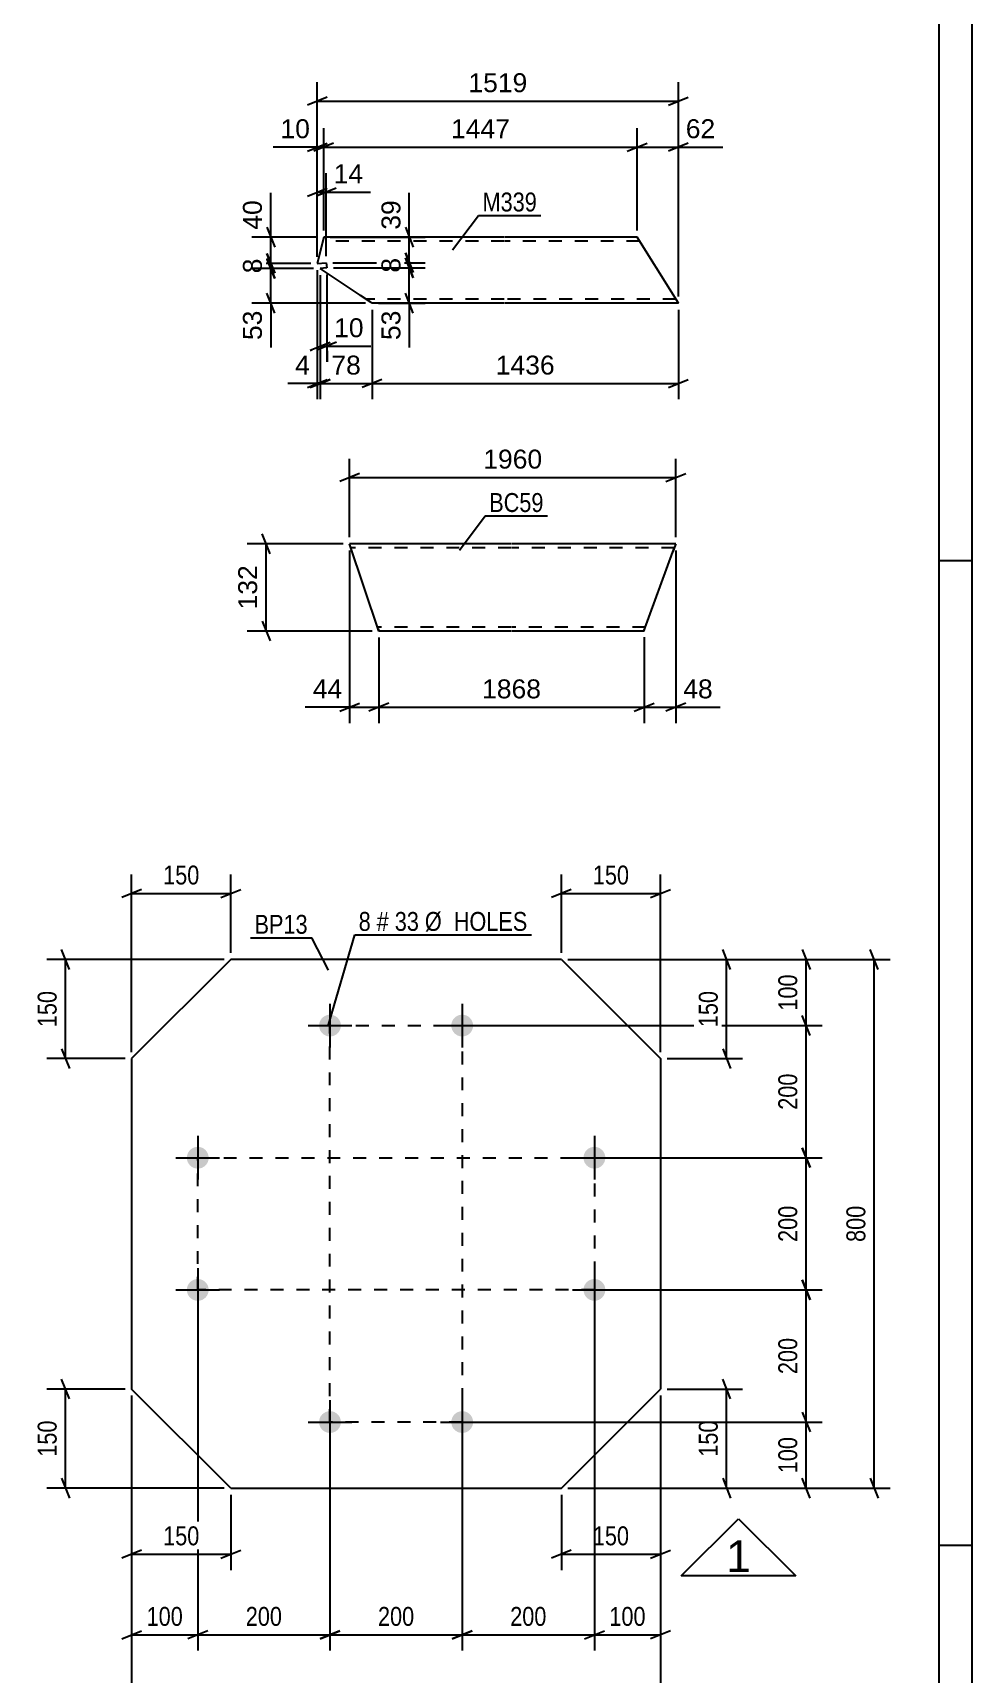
# Model space of a CAD drawing. Header units: millimetres. Extents: x 0 to 841, y 0 to 594.
# Drawn here: x 698.9 to 841, y 129.5 to 377.9 of the extents above; entities that cross this region are included whole.
import ezdxf

# ---------------------------------------------------------------- set-up
doc = ezdxf.new("R2010")
doc.units = ezdxf.units.MM
doc.linetypes.add('DXK_LINE_DOT2', pattern=[3.9198, 1.9599, -1.9599])
doc.styles.add('Arial', font='ARIAL.TTF', dxfattribs={"height": 0.2})
doc.styles.add('Arial Narrow', font='ARIALN.TTF', dxfattribs={"height": 0.2})

# ---------------------------------------------------------------- blocks, each defined once
blk = doc.blocks.new('Unknown-247104153-1133')
at = {"color": 5, "linetype": 'Continuous'}
for p, q in [((841, 0), (841, 594)), ((836, 5), (836, 589)), ((841, 298), (836, 298)), ((841, 149), (836, 149))]:
    blk.add_line(p, q, dxfattribs=at)
blk = doc.blocks.new('Part-247104153-31913 - 31912')
at = {"color": 2, "linetype": 'Continuous'}
for p, q in [((771.26, 300.59), (746.83, 300.59)), ((751.26, 287.39), (746.83, 300.59)), ((796.18, 300.59), (771.36, 300.59)), ((796.18, 300.59), (796.14, 300.5)), ((791.36, 287.39), (795.74, 299.39)), ((796.14, 300.5), (795.74, 299.39)), ((771.26, 287.39), (751.26, 287.39)), ((791.36, 287.39), (771.36, 287.39))]:
    blk.add_line(p, q, dxfattribs=at)
at = {"color": 7, "linetype": 'DXK_LINE_DOT2'}
for p, q in [((771.26, 299.99), (747.03, 299.99)), ((795.96, 299.99), (771.36, 299.99)), ((795.74, 299.39), (796.05, 300.24)), ((771.26, 287.99), (751.06, 287.99)), ((751.15, 287.74), (751.26, 287.39)), ((791.58, 287.99), (771.36, 287.99)), ((791.4, 287.48), (791.36, 287.39))]:
    blk.add_line(p, q, dxfattribs=at)
blk = doc.blocks.new('Part-247104153-31921 - 31920')
at = {"color": 2, "linetype": 'Continuous'}
for p, q in [((742.91, 347), (741.94, 343.02)), ((770.22, 347), (742.91, 347)), ((790.32, 347), (770.32, 347)), ((795.81, 338.2), (790.32, 347)), ((741.94, 343.02), (743.3, 343.13)), ((743.3, 343.13), (743.37, 342.34)), ((743.37, 342.34), (742.37, 342.25)), ((748.43, 338.2), (742.37, 342.25)), ((750.22, 337), (748.43, 338.2)), ((796.56, 337), (795.81, 338.2)), ((770.22, 337), (750.22, 337)), ((796.56, 337), (770.32, 337))]:
    blk.add_line(p, q, dxfattribs=at)
at = {"color": 7, "linetype": 'DXK_LINE_DOT2'}
for p, q in [((770.22, 346.4), (742.77, 346.4)), ((790.69, 346.4), (770.32, 346.4)), ((750.08, 337.09), (748.43, 338.2)), ((770.22, 337.6), (749.32, 337.6)), ((796.18, 337.6), (770.32, 337.6)), ((796.34, 337.35), (796.56, 337))]:
    blk.add_line(p, q, dxfattribs=at)
blk = doc.blocks.new('Part-247104153-42513 - 42512')
at = {"color": 2, "linetype": 'Continuous'}
for p, q in [((728.86, 237.68), (713.86, 222.68)), ((778.86, 237.68), (728.86, 237.68)), ((778.86, 237.68), (793.86, 222.68)), ((713.86, 222.68), (713.86, 172.68)), ((793.86, 222.68), (793.86, 172.68)), ((728.86, 157.68), (713.86, 172.68)), ((778.86, 157.68), (793.86, 172.68)), ((728.86, 157.68), (778.86, 157.68))]:
    blk.add_line(p, q, dxfattribs=at)
blk = doc.blocks.new('Bolt-247104153-42514 - 42512')
at = {"linetype": 'Continuous'}
for points in [[(743.86, 229.33, -1), (743.86, 226.03, -1)], [(763.86, 229.33, -1), (763.86, 226.03, -1)], [(723.86, 209.33, -1), (723.86, 206.03, -1)], [(783.86, 209.33, -1), (783.86, 206.03, -1)], [(723.86, 189.33, -1), (723.86, 186.03, -1)], [(783.86, 189.33, -1), (783.86, 186.03, -1)], [(743.86, 169.33, -1), (743.86, 166.03, -1)], [(763.86, 169.33, -1), (763.86, 166.03, -1)]]:
    blk.add_hatch(color=1, dxfattribs=at).paths.add_polyline_path(points)
at = {"color": 1, "linetype": 'Continuous'}
for p, q in [((743.86, 230.98), (743.86, 224.38)), ((763.86, 230.98), (763.86, 224.38)), ((740.56, 227.68), (747.16, 227.68)), ((760.56, 227.68), (767.16, 227.68)), ((723.86, 210.98), (723.86, 204.38)), ((783.86, 210.98), (783.86, 204.38)), ((720.56, 207.68), (727.16, 207.68)), ((780.56, 207.68), (787.16, 207.68)), ((723.86, 190.98), (723.86, 184.38)), ((783.86, 190.98), (783.86, 184.38)), ((720.56, 187.68), (727.16, 187.68)), ((780.56, 187.68), (787.16, 187.68)), ((743.86, 170.98), (743.86, 164.38)), ((763.86, 170.98), (763.86, 164.38)), ((740.56, 167.68), (747.16, 167.68)), ((760.56, 167.68), (767.16, 167.68))]:
    blk.add_line(p, q, dxfattribs=at)
blk = doc.blocks.new('Rectangle-247104153-43431 - 42512')
at = {"color": 1, "linetype": 'DXK_LINE_DOT2'}
blk.add_lwpolyline([(743.86, 227.68), (763.86, 227.68), (763.86, 167.68), (743.86, 167.68), (743.86, 227.68)], close=True, dxfattribs=at)
blk = doc.blocks.new('Rectangle-247104153-43450 - 42512')
at = {"color": 1, "linetype": 'DXK_LINE_DOT2'}
blk.add_lwpolyline([(723.86, 207.68), (783.86, 207.68), (783.86, 187.68), (723.86, 187.68), (723.86, 207.68)], close=True, dxfattribs=at)
blk = doc.blocks.new('StraightDimension-247104153-33275 - 31912')
at = {"color": 7, "linetype": 'Continuous'}
for p, q in [((796.18, 299.59), (796.18, 273.45)), ((791.38, 286.44), (791.38, 273.45)), ((789.88, 275.25), (792.88, 276.45)), ((791.38, 275.85), (796.18, 275.85)), ((797.68, 276.45), (794.68, 275.25))]:
    blk.add_line(p, q, dxfattribs=at)
at = {"color": 0}
blk.add_wipeout([(802.35, 276.6), (802.35, 280.8), (796.7, 280.8), (796.7, 276.6)], dxfattribs=at)
at = {"color": 7, "linetype": 'Continuous'}
blk.add_line((796.18, 275.85), (802.87, 275.85), dxfattribs=at)
blk.add_line((796.18, 275.85), (802.87, 275.85), dxfattribs=at)
at = {"color": 3, "style": 'Arial'}
blk.add_text('48', height=2.865, dxfattribs=at).set_placement((797.3, 277.2))
blk = doc.blocks.new('StraightDimension-247104153-33264 - 31912')
at = {"color": 7, "linetype": 'Continuous'}
for p, q in [((746.83, 301.59), (746.83, 313.47)), ((796.18, 301.59), (796.18, 313.47)), ((748.33, 311.22), (745.33, 310.02)), ((746.83, 310.62), (796.18, 310.62)), ((794.68, 310.02), (797.68, 311.22))]:
    blk.add_line(p, q, dxfattribs=at)
at = {"color": 0}
blk.add_wipeout([(776.55, 311.37), (776.55, 315.57), (766.45, 315.57), (766.45, 311.37)], dxfattribs=at)
at = {"color": 3, "style": 'Arial'}
blk.add_text('1960', height=2.865, dxfattribs=at).set_placement((767.05, 311.97))
blk = doc.blocks.new('StraightDimension-247104153-33333 - 31912')
at = {"color": 7, "linetype": 'Continuous'}
for p, q in [((745.83, 300.59), (731.34, 300.59)), ((734.79, 299.09), (733.59, 302.09)), ((734.19, 287.39), (734.19, 300.59)), ((733.59, 288.89), (734.79, 285.89)), ((750.26, 287.39), (731.34, 287.39))]:
    blk.add_line(p, q, dxfattribs=at)
at = {"color": 0}
blk.add_wipeout([(733.44, 297.93), (729.24, 297.93), (729.24, 290.06), (733.44, 290.06)], dxfattribs=at)
at = {"color": 3, "style": 'Arial'}
blk.add_text('132', height=2.865, rotation=90.0002, dxfattribs=at).set_placement((732.84, 290.66))
blk = doc.blocks.new('StraightDimension-247104153-33276 - 31912')
at = {"color": 7, "linetype": 'Continuous'}
for p, q in [((751.26, 286.39), (751.26, 273.45)), ((791.38, 286.44), (791.38, 273.45)), ((752.76, 276.45), (749.76, 275.25)), ((751.26, 275.85), (791.38, 275.85)), ((789.88, 275.25), (792.88, 276.45))]:
    blk.add_line(p, q, dxfattribs=at)
at = {"color": 0}
blk.add_wipeout([(776.37, 276.6), (776.37, 280.8), (766.27, 280.8), (766.27, 276.6)], dxfattribs=at)
at = {"color": 3, "style": 'Arial'}
blk.add_text('1868', height=2.865, dxfattribs=at).set_placement((766.87, 277.2))
blk = doc.blocks.new('StraightDimension-247104153-33277 - 31912')
at = {"color": 7, "linetype": 'Continuous'}
for p, q in [((746.83, 299.59), (746.83, 273.45)), ((751.26, 286.39), (751.26, 273.45)), ((745.33, 275.25), (748.33, 276.45)), ((746.83, 275.85), (751.26, 275.85)), ((752.76, 276.45), (749.76, 275.25))]:
    blk.add_line(p, q, dxfattribs=at)
at = {"color": 0}
blk.add_wipeout([(746.3, 276.6), (746.3, 280.8), (740.66, 280.8), (740.66, 276.6)], dxfattribs=at)
at = {"color": 7, "linetype": 'Continuous'}
blk.add_line((746.83, 275.85), (740.13, 275.85), dxfattribs=at)
blk.add_line((746.83, 275.85), (740.13, 275.85), dxfattribs=at)
at = {"color": 3, "style": 'Arial'}
blk.add_text('44', height=2.865, dxfattribs=at).set_placement((741.26, 277.2))
blk = doc.blocks.new('StraightDimension-247104153-32879 - 31920')
at = {"color": 7, "linetype": 'Continuous'}
for p, q in [((734.31, 348.5), (735.51, 345.5)), ((741.91, 347), (732.06, 347)), ((734.91, 343.02), (734.91, 347)), ((740.94, 343.02), (732.06, 343.02)), ((735.51, 341.52), (734.31, 344.52))]:
    blk.add_line(p, q, dxfattribs=at)
at = {"color": 0}
blk.add_wipeout([(734.16, 353.17), (729.96, 353.17), (729.96, 347.52), (734.16, 347.52)], dxfattribs=at)
at = {"color": 7, "linetype": 'Continuous'}
blk.add_line((734.91, 347), (734.91, 353.69), dxfattribs=at)
blk.add_line((734.91, 347), (734.91, 353.69), dxfattribs=at)
at = {"color": 3, "style": 'Arial'}
blk.add_text('40', height=2.865, rotation=90.0002, dxfattribs=at).set_placement((733.56, 348.12))
blk = doc.blocks.new('StraightDimension-247104153-32742 - 31920')
at = {"color": 7, "linetype": 'Continuous'}
for p, q in [((741.94, 344.02), (741.94, 363.47)), ((742.91, 348), (742.91, 363.47)), ((740.44, 360.02), (743.44, 361.22)), ((744.41, 361.22), (741.41, 360.02)), ((741.94, 360.62), (742.91, 360.62))]:
    blk.add_line(p, q, dxfattribs=at)
at = {"color": 0}
blk.add_wipeout([(741.41, 361.37), (741.41, 365.57), (735.77, 365.57), (735.77, 361.37)], dxfattribs=at)
at = {"color": 7, "linetype": 'Continuous'}
blk.add_line((741.94, 360.62), (735.24, 360.62), dxfattribs=at)
blk.add_line((741.94, 360.62), (735.24, 360.62), dxfattribs=at)
at = {"color": 3, "style": 'Arial'}
blk.add_text('10', height=2.865, dxfattribs=at).set_placement((736.37, 361.97))
blk = doc.blocks.new('StraightDimension-247104153-32740 - 31920')
at = {"color": 7, "linetype": 'Continuous'}
for p, q in [((790.32, 348), (790.32, 363.47)), ((796.56, 338), (796.56, 363.47)), ((788.82, 360.02), (791.82, 361.22)), ((790.32, 360.62), (796.56, 360.62)), ((798.06, 361.22), (795.06, 360.02))]:
    blk.add_line(p, q, dxfattribs=at)
at = {"color": 0}
blk.add_wipeout([(802.73, 361.37), (802.73, 365.57), (797.08, 365.57), (797.08, 361.37)], dxfattribs=at)
at = {"color": 7, "linetype": 'Continuous'}
blk.add_line((796.56, 360.62), (803.26, 360.62), dxfattribs=at)
blk.add_line((796.56, 360.62), (803.26, 360.62), dxfattribs=at)
at = {"color": 3, "style": 'Arial'}
blk.add_text('62', height=2.865, dxfattribs=at).set_placement((797.68, 361.97))
blk = doc.blocks.new('StraightDimension-247104153-32880 - 31920')
at = {"color": 7, "linetype": 'Continuous'}
for p, q in [((740.94, 343.02), (732.06, 343.02)), ((734.31, 344.52), (735.51, 341.52)), ((735.51, 340.75), (734.31, 343.75)), ((734.91, 342.25), (734.91, 343.02)), ((741.37, 342.25), (732.06, 342.25))]:
    blk.add_line(p, q, dxfattribs=at)
at = {"color": 0}
blk.add_wipeout([(734.16, 344.35), (729.96, 344.35), (729.96, 340.92), (734.16, 340.92)], dxfattribs=at)
at = {"color": 3, "style": 'Arial'}
blk.add_text('8', height=2.87, rotation=90.0002, dxfattribs=at).set_placement((733.56, 341.52))
blk = doc.blocks.new('StraightDimension-247104153-32741 - 31920')
at = {"color": 7, "linetype": 'Continuous'}
for p, q in [((742.91, 348), (742.91, 363.47)), ((790.32, 348), (790.32, 363.47)), ((744.41, 361.22), (741.41, 360.02)), ((742.91, 360.62), (790.32, 360.62)), ((788.82, 360.02), (791.82, 361.22))]:
    blk.add_line(p, q, dxfattribs=at)
at = {"color": 0}
blk.add_wipeout([(771.66, 361.37), (771.66, 365.57), (761.57, 365.57), (761.57, 361.37)], dxfattribs=at)
at = {"color": 3, "style": 'Arial'}
blk.add_text('1447', height=2.865, dxfattribs=at).set_placement((762.17, 361.97))
blk = doc.blocks.new('StraightDimension-247104153-32827 - 31920')
at = {"color": 7, "linetype": 'Continuous'}
for p, q in [((741.94, 344.02), (741.94, 370.43)), ((796.56, 338), (796.56, 370.43)), ((743.44, 368.18), (740.44, 366.98)), ((795.06, 366.98), (798.06, 368.18)), ((741.94, 367.58), (796.56, 367.58))]:
    blk.add_line(p, q, dxfattribs=at)
at = {"color": 0}
blk.add_wipeout([(774.3, 368.33), (774.3, 372.53), (764.2, 372.53), (764.2, 368.33)], dxfattribs=at)
at = {"color": 3, "style": 'Arial'}
blk.add_text('1519', height=2.865, dxfattribs=at).set_placement((764.8, 368.93))
blk = doc.blocks.new('StraightDimension-247104153-32881 - 31920')
at = {"color": 7, "linetype": 'Continuous'}
for p, q in [((734.31, 343.75), (735.51, 340.75)), ((741.37, 342.25), (732.06, 342.25)), ((734.91, 337), (734.91, 342.25)), ((735.51, 335.5), (734.31, 338.5)), ((749.22, 337), (732.06, 337))]:
    blk.add_line(p, q, dxfattribs=at)
at = {"color": 0}
blk.add_wipeout([(734.16, 336.47), (729.96, 336.47), (729.96, 330.82), (734.16, 330.82)], dxfattribs=at)
at = {"color": 7, "linetype": 'Continuous'}
blk.add_line((734.91, 337), (734.91, 330.3), dxfattribs=at)
blk.add_line((734.91, 337), (734.91, 330.3), dxfattribs=at)
at = {"color": 3, "style": 'Arial'}
blk.add_text('53', height=2.865, rotation=90.0002, dxfattribs=at).set_placement((733.56, 331.42))
blk = doc.blocks.new('StraightDimension-247104153-32973 - 31920')
at = {"color": 7, "linetype": 'Continuous'}
for p, q in [((750.22, 336), (750.22, 322.45)), ((796.56, 336), (796.56, 322.45)), ((751.72, 325.45), (748.72, 324.25)), ((795.06, 324.25), (798.06, 325.45)), ((750.22, 324.85), (796.56, 324.85))]:
    blk.add_line(p, q, dxfattribs=at)
at = {"color": 0}
blk.add_wipeout([(778.44, 325.6), (778.44, 329.8), (768.34, 329.8), (768.34, 325.6)], dxfattribs=at)
at = {"color": 3, "style": 'Arial'}
blk.add_text('1436', height=2.865, dxfattribs=at).set_placement((768.94, 326.2))
blk = doc.blocks.new('StraightDimension-247104153-32974 - 31920')
at = {"color": 7, "linetype": 'Continuous'}
for p, q in [((742.37, 341.25), (742.37, 322.45)), ((750.22, 336), (750.22, 322.45)), ((740.87, 324.25), (743.87, 325.45)), ((751.72, 325.45), (748.72, 324.25)), ((742.37, 324.85), (750.22, 324.85))]:
    blk.add_line(p, q, dxfattribs=at)
at = {"color": 0}
blk.add_wipeout([(749.12, 325.6), (749.12, 329.8), (743.47, 329.8), (743.47, 325.6)], dxfattribs=at)
at = {"color": 3, "style": 'Arial'}
blk.add_text('78', height=2.865, dxfattribs=at).set_placement((744.07, 326.2))
blk = doc.blocks.new('StraightDimension-247104153-32975 - 31920')
at = {"color": 7, "linetype": 'Continuous'}
for p, q in [((741.94, 342.02), (741.94, 322.45)), ((742.37, 341.25), (742.37, 322.45)), ((740.44, 324.25), (743.44, 325.45)), ((743.87, 325.45), (740.87, 324.25)), ((741.94, 324.85), (742.37, 324.85))]:
    blk.add_line(p, q, dxfattribs=at)
at = {"color": 0}
blk.add_wipeout([(741.41, 325.6), (741.41, 329.8), (737.99, 329.8), (737.99, 325.6)], dxfattribs=at)
at = {"color": 7, "linetype": 'Continuous'}
blk.add_line((741.94, 324.85), (737.46, 324.85), dxfattribs=at)
blk.add_line((741.94, 324.85), (737.46, 324.85), dxfattribs=at)
at = {"color": 3, "style": 'Arial'}
blk.add_text('4', height=2.87, dxfattribs=at).set_placement((738.59, 326.2))
blk = doc.blocks.new('StraightDimension-247104153-33060 - 31920')
at = {"color": 7, "linetype": 'Continuous'}
for p, q in [((755.26, 348.5), (756.46, 345.5)), ((743.91, 347), (758.26, 347)), ((755.86, 343.13), (755.86, 347)), ((744.3, 343.13), (758.26, 343.13)), ((756.46, 341.63), (755.26, 344.63))]:
    blk.add_line(p, q, dxfattribs=at)
at = {"color": 0}
blk.add_wipeout([(755.11, 353.17), (750.91, 353.17), (750.91, 347.52), (755.11, 347.52)], dxfattribs=at)
at = {"color": 7, "linetype": 'Continuous'}
blk.add_line((755.86, 347), (755.86, 353.69), dxfattribs=at)
blk.add_line((755.86, 347), (755.86, 353.69), dxfattribs=at)
at = {"color": 3, "style": 'Arial'}
blk.add_text('39', height=2.865, rotation=90.0002, dxfattribs=at).set_placement((754.51, 348.12))
blk = doc.blocks.new('StraightDimension-247104153-33061 - 31920')
at = {"color": 7, "linetype": 'Continuous'}
for p, q in [((744.3, 343.13), (758.26, 343.13)), ((755.26, 344.63), (756.46, 341.63)), ((756.46, 340.84), (755.26, 343.84)), ((755.86, 342.34), (755.86, 343.13)), ((744.37, 342.34), (758.26, 342.34))]:
    blk.add_line(p, q, dxfattribs=at)
at = {"color": 0}
blk.add_wipeout([(755.11, 344.45), (750.91, 344.45), (750.91, 341.02), (755.11, 341.02)], dxfattribs=at)
at = {"color": 3, "style": 'Arial'}
blk.add_text('8', height=2.87, rotation=90.0002, dxfattribs=at).set_placement((754.51, 341.62))
blk = doc.blocks.new('StraightDimension-247104153-33062 - 31920')
at = {"color": 7, "linetype": 'Continuous'}
for p, q in [((755.26, 343.84), (756.46, 340.84)), ((744.37, 342.34), (758.26, 342.34)), ((755.86, 337), (755.86, 342.34)), ((756.46, 335.5), (755.26, 338.5)), ((751.22, 337), (758.26, 337))]:
    blk.add_line(p, q, dxfattribs=at)
at = {"color": 0}
blk.add_wipeout([(755.11, 336.47), (750.91, 336.47), (750.91, 330.82), (755.11, 330.82)], dxfattribs=at)
at = {"color": 7, "linetype": 'Continuous'}
blk.add_line((755.86, 337), (755.86, 330.3), dxfattribs=at)
blk.add_line((755.86, 337), (755.86, 330.3), dxfattribs=at)
at = {"color": 3, "style": 'Arial'}
blk.add_text('53', height=2.865, rotation=90.0002, dxfattribs=at).set_placement((754.51, 331.42))
blk = doc.blocks.new('StraightDimension-247104153-33138 - 31920')
at = {"color": 7, "linetype": 'Continuous'}
for p, q in [((742.37, 341.25), (742.37, 328.1)), ((743.37, 341.34), (743.37, 328.1)), ((740.87, 329.9), (743.87, 331.1)), ((744.87, 331.1), (741.87, 329.9)), ((742.37, 330.5), (743.37, 330.5))]:
    blk.add_line(p, q, dxfattribs=at)
at = {"color": 0}
blk.add_wipeout([(749.54, 331.25), (749.54, 335.45), (743.89, 335.45), (743.89, 331.25)], dxfattribs=at)
at = {"color": 7, "linetype": 'Continuous'}
blk.add_line((743.37, 330.5), (750.06, 330.5), dxfattribs=at)
blk.add_line((743.37, 330.5), (750.06, 330.5), dxfattribs=at)
at = {"color": 3, "style": 'Arial'}
blk.add_text('10', height=2.865, dxfattribs=at).set_placement((744.49, 331.85))
blk = doc.blocks.new('StraightDimension-247104153-33166 - 31920')
at = {"color": 7, "linetype": 'Continuous'}
for p, q in [((741.94, 344.02), (741.94, 356.65)), ((743.3, 344.13), (743.3, 356.65)), ((740.44, 353.2), (743.44, 354.4)), ((744.8, 354.4), (741.8, 353.2)), ((741.94, 353.8), (743.3, 353.8))]:
    blk.add_line(p, q, dxfattribs=at)
at = {"color": 0}
blk.add_wipeout([(749.47, 354.55), (749.47, 358.75), (743.82, 358.75), (743.82, 354.55)], dxfattribs=at)
at = {"color": 7, "linetype": 'Continuous'}
blk.add_line((743.3, 353.8), (750, 353.8), dxfattribs=at)
blk.add_line((743.3, 353.8), (750, 353.8), dxfattribs=at)
at = {"color": 3, "style": 'Arial'}
blk.add_text('14', height=2.865, dxfattribs=at).set_placement((744.42, 355.15))
blk = doc.blocks.new('StraightDimension-247104153-42759 - 42512')
at = {"color": 7, "linetype": 'Continuous'}
for p, q in [((815.29, 239.18), (816.49, 236.18)), ((779.86, 237.68), (818.29, 237.68)), ((815.89, 227.68), (815.89, 237.68)), ((816.49, 226.18), (815.29, 229.18)), ((764.86, 227.68), (818.29, 227.68))]:
    blk.add_line(p, q, dxfattribs=at)
at = {"color": 0}
blk.add_wipeout([(815.14, 236.02), (810.94, 236.02), (810.94, 229.34), (815.14, 229.34)], dxfattribs=at)
at = {"color": 3, "style": 'Arial Narrow'}
blk.add_text('100', height=2.863, rotation=90.0002, dxfattribs=at).set_placement((814.54, 229.94))
blk = doc.blocks.new('StraightDimension-247104153-42762 - 42512')
at = {"color": 7, "linetype": 'Continuous'}
for p, q in [((816.49, 186.18), (815.29, 189.18)), ((784.86, 187.68), (818.29, 187.68)), ((815.89, 167.68), (815.89, 187.68)), ((815.29, 169.18), (816.49, 166.18)), ((764.86, 167.68), (818.29, 167.68))]:
    blk.add_line(p, q, dxfattribs=at)
at = {"color": 0}
blk.add_wipeout([(815.14, 181.02), (810.94, 181.02), (810.94, 174.34), (815.14, 174.34)], dxfattribs=at)
at = {"color": 3, "style": 'Arial Narrow'}
blk.add_text('200', height=2.863, rotation=90.0002, dxfattribs=at).set_placement((814.54, 174.94))
blk = doc.blocks.new('StraightDimension-247104153-42738 - 42512')
at = {"color": 7, "linetype": 'Continuous'}
for p, q in [((723.86, 186.68), (723.86, 133.09)), ((743.86, 166.68), (743.86, 133.09)), ((725.36, 136.09), (722.36, 134.89)), ((723.86, 135.49), (743.86, 135.49)), ((742.36, 134.89), (745.36, 136.09))]:
    blk.add_line(p, q, dxfattribs=at)
at = {"color": 0}
blk.add_wipeout([(737.2, 136.24), (737.2, 140.44), (730.52, 140.44), (730.52, 136.24)], dxfattribs=at)
at = {"color": 3, "style": 'Arial Narrow'}
blk.add_text('200', height=2.863, dxfattribs=at).set_placement((731.12, 136.84))
blk = doc.blocks.new('StraightDimension-247104153-42739 - 42512')
at = {"color": 7, "linetype": 'Continuous'}
for p, q in [((723.86, 186.68), (723.86, 133.09)), ((713.86, 171.68), (713.86, 133.09)), ((712.36, 134.89), (715.36, 136.09)), ((713.86, 135.49), (723.86, 135.49)), ((725.36, 136.09), (722.36, 134.89))]:
    blk.add_line(p, q, dxfattribs=at)
at = {"color": 0}
blk.add_wipeout([(722.2, 136.24), (722.2, 140.44), (715.52, 140.44), (715.52, 136.24)], dxfattribs=at)
at = {"color": 3, "style": 'Arial Narrow'}
blk.add_text('100', height=2.863, dxfattribs=at).set_placement((716.12, 136.84))
blk = doc.blocks.new('StraightDimension-247104153-42703 - 42512')
at = {"color": 7, "linetype": 'Continuous'}
for p, q in [((778.86, 238.68), (778.86, 250.53)), ((793.86, 223.68), (793.86, 250.53)), ((780.36, 248.28), (777.36, 247.08)), ((778.86, 247.68), (793.86, 247.68)), ((792.36, 247.08), (795.36, 248.28))]:
    blk.add_line(p, q, dxfattribs=at)
at = {"color": 0}
blk.add_wipeout([(789.7, 248.43), (789.7, 252.63), (783.02, 252.63), (783.02, 248.43)], dxfattribs=at)
at = {"color": 3, "style": 'Arial Narrow'}
blk.add_text('150', height=2.863, dxfattribs=at).set_placement((783.62, 249.03))
blk = doc.blocks.new('StraightDimension-247104153-42707 - 42512')
at = {"color": 7, "linetype": 'Continuous'}
for p, q in [((713.86, 223.68), (713.86, 250.53)), ((728.86, 238.68), (728.86, 250.53)), ((715.36, 248.28), (712.36, 247.08)), ((713.86, 247.68), (728.86, 247.68)), ((727.36, 247.08), (730.36, 248.28))]:
    blk.add_line(p, q, dxfattribs=at)
at = {"color": 0}
blk.add_wipeout([(724.7, 248.43), (724.7, 252.63), (718.02, 252.63), (718.02, 248.43)], dxfattribs=at)
at = {"color": 3, "style": 'Arial Narrow'}
blk.add_text('150', height=2.863, dxfattribs=at).set_placement((718.62, 249.03))
blk = doc.blocks.new('StraightDimension-247104153-42760 - 42512')
at = {"color": 7, "linetype": 'Continuous'}
for p, q in [((816.49, 226.18), (815.29, 229.18)), ((764.86, 227.68), (818.29, 227.68)), ((815.89, 207.68), (815.89, 227.68)), ((815.29, 209.18), (816.49, 206.18)), ((784.86, 207.68), (818.29, 207.68))]:
    blk.add_line(p, q, dxfattribs=at)
at = {"color": 0}
blk.add_wipeout([(815.14, 221.02), (810.94, 221.02), (810.94, 214.34), (815.14, 214.34)], dxfattribs=at)
at = {"color": 3, "style": 'Arial Narrow'}
blk.add_text('200', height=2.863, rotation=90.0002, dxfattribs=at).set_placement((814.54, 214.94))
blk = doc.blocks.new('StraightDimension-247104153-42711 - 42512')
at = {"color": 7, "linetype": 'Continuous'}
for p, q in [((793.86, 171.68), (793.86, 145.28)), ((778.86, 156.68), (778.86, 145.28)), ((780.36, 148.28), (777.36, 147.08)), ((778.86, 147.68), (793.86, 147.68)), ((792.36, 147.08), (795.36, 148.28))]:
    blk.add_line(p, q, dxfattribs=at)
at = {"color": 0}
blk.add_wipeout([(789.7, 148.43), (789.7, 152.63), (783.02, 152.63), (783.02, 148.43)], dxfattribs=at)
at = {"color": 3, "style": 'Arial Narrow'}
blk.add_text('150', height=2.863, dxfattribs=at).set_placement((783.62, 149.03))
blk = doc.blocks.new('StraightDimension-247104153-42715 - 42512')
at = {"color": 7, "linetype": 'Continuous'}
for p, q in [((713.86, 171.68), (713.86, 145.28)), ((728.86, 156.68), (728.86, 145.28)), ((715.36, 148.28), (712.36, 147.08)), ((713.86, 147.68), (728.86, 147.68)), ((727.36, 147.08), (730.36, 148.28))]:
    blk.add_line(p, q, dxfattribs=at)
at = {"color": 0}
blk.add_wipeout([(724.7, 148.43), (724.7, 152.63), (718.02, 152.63), (718.02, 148.43)], dxfattribs=at)
at = {"color": 3, "style": 'Arial Narrow'}
blk.add_text('150', height=2.863, dxfattribs=at).set_placement((718.62, 149.03))
blk = doc.blocks.new('StraightDimension-247104153-42719 - 42512')
at = {"color": 7, "linetype": 'Continuous'}
for p, q in [((704.46, 236.18), (703.26, 239.18)), ((727.86, 237.68), (701.01, 237.68)), ((703.86, 222.68), (703.86, 237.68)), ((703.26, 224.18), (704.46, 221.18)), ((712.86, 222.68), (701.01, 222.68))]:
    blk.add_line(p, q, dxfattribs=at)
at = {"color": 0}
blk.add_wipeout([(703.11, 233.52), (698.91, 233.52), (698.91, 226.84), (703.11, 226.84)], dxfattribs=at)
at = {"color": 3, "style": 'Arial Narrow'}
blk.add_text('150', height=2.863, rotation=90.0002, dxfattribs=at).set_placement((702.51, 227.44))
blk = doc.blocks.new('StraightDimension-247104153-42723 - 42512')
at = {"color": 7, "linetype": 'Continuous'}
for p, q in [((704.46, 171.18), (703.26, 174.18)), ((712.86, 172.68), (701.01, 172.68)), ((703.86, 157.68), (703.86, 172.68)), ((703.26, 159.18), (704.46, 156.18)), ((727.86, 157.68), (701.01, 157.68))]:
    blk.add_line(p, q, dxfattribs=at)
at = {"color": 0}
blk.add_wipeout([(703.11, 168.52), (698.91, 168.52), (698.91, 161.84), (703.11, 161.84)], dxfattribs=at)
at = {"color": 3, "style": 'Arial Narrow'}
blk.add_text('150', height=2.863, rotation=90.0002, dxfattribs=at).set_placement((702.51, 162.44))
blk = doc.blocks.new('StraightDimension-247104153-42727 - 42512')
at = {"color": 7, "linetype": 'Continuous'}
for p, q in [((804.46, 236.18), (803.26, 239.18)), ((779.86, 237.68), (806.26, 237.68)), ((803.86, 222.68), (803.86, 237.68)), ((803.26, 224.18), (804.46, 221.18)), ((794.86, 222.68), (806.26, 222.68))]:
    blk.add_line(p, q, dxfattribs=at)
at = {"color": 0}
blk.add_wipeout([(803.11, 233.52), (798.91, 233.52), (798.91, 226.84), (803.11, 226.84)], dxfattribs=at)
at = {"color": 3, "style": 'Arial Narrow'}
blk.add_text('150', height=2.863, rotation=90.0002, dxfattribs=at).set_placement((802.51, 227.44))
blk = doc.blocks.new('StraightDimension-247104153-42731 - 42512')
at = {"color": 7, "linetype": 'Continuous'}
for p, q in [((804.46, 171.18), (803.26, 174.18)), ((794.86, 172.68), (806.26, 172.68)), ((803.86, 157.68), (803.86, 172.68)), ((803.26, 159.18), (804.46, 156.18)), ((779.86, 157.68), (806.26, 157.68))]:
    blk.add_line(p, q, dxfattribs=at)
at = {"color": 0}
blk.add_wipeout([(803.11, 168.52), (798.91, 168.52), (798.91, 161.84), (803.11, 161.84)], dxfattribs=at)
at = {"color": 3, "style": 'Arial Narrow'}
blk.add_text('150', height=2.863, rotation=90.0002, dxfattribs=at).set_placement((802.51, 162.44))
blk = doc.blocks.new('StraightDimension-247104153-42735 - 42512')
at = {"color": 7, "linetype": 'Continuous'}
for p, q in [((783.86, 186.68), (783.86, 133.09)), ((793.86, 171.68), (793.86, 133.09)), ((782.36, 134.89), (785.36, 136.09)), ((783.86, 135.49), (793.86, 135.49)), ((795.36, 136.09), (792.36, 134.89))]:
    blk.add_line(p, q, dxfattribs=at)
at = {"color": 0}
blk.add_wipeout([(792.2, 136.24), (792.2, 140.44), (785.52, 140.44), (785.52, 136.24)], dxfattribs=at)
at = {"color": 3, "style": 'Arial Narrow'}
blk.add_text('100', height=2.863, dxfattribs=at).set_placement((786.12, 136.84))
blk = doc.blocks.new('StraightDimension-247104153-42736 - 42512')
at = {"color": 7, "linetype": 'Continuous'}
for p, q in [((783.86, 186.68), (783.86, 133.09)), ((763.86, 166.68), (763.86, 133.09)), ((765.36, 136.09), (762.36, 134.89)), ((763.86, 135.49), (783.86, 135.49)), ((782.36, 134.89), (785.36, 136.09))]:
    blk.add_line(p, q, dxfattribs=at)
at = {"color": 0}
blk.add_wipeout([(777.2, 136.24), (777.2, 140.44), (770.52, 140.44), (770.52, 136.24)], dxfattribs=at)
at = {"color": 3, "style": 'Arial Narrow'}
blk.add_text('200', height=2.863, dxfattribs=at).set_placement((771.12, 136.84))
blk = doc.blocks.new('StraightDimension-247104153-42737 - 42512')
at = {"color": 7, "linetype": 'Continuous'}
for p, q in [((743.86, 166.68), (743.86, 133.09)), ((763.86, 166.68), (763.86, 133.09)), ((745.36, 136.09), (742.36, 134.89)), ((743.86, 135.49), (763.86, 135.49)), ((762.36, 134.89), (765.36, 136.09))]:
    blk.add_line(p, q, dxfattribs=at)
at = {"color": 0}
blk.add_wipeout([(757.2, 136.24), (757.2, 140.44), (750.52, 140.44), (750.52, 136.24)], dxfattribs=at)
at = {"color": 3, "style": 'Arial Narrow'}
blk.add_text('200', height=2.863, dxfattribs=at).set_placement((751.12, 136.84))
blk = doc.blocks.new('StraightDimension-247104153-42755 - 42512')
at = {"color": 7, "linetype": 'Continuous'}
for p, q in [((713.86, 171.68), (713.86, 121.26)), ((793.86, 171.68), (793.86, 121.26)), ((715.36, 124.26), (712.36, 123.06)), ((792.36, 123.06), (795.36, 124.26)), ((713.86, 123.66), (793.86, 123.66))]:
    blk.add_line(p, q, dxfattribs=at)
at = {"color": 0}
blk.add_wipeout([(757.2, 124.41), (757.2, 128.61), (750.52, 128.61), (750.52, 124.41)], dxfattribs=at)
at = {"color": 3, "style": 'Arial Narrow'}
blk.add_text('800', height=2.863, dxfattribs=at).set_placement((751.12, 125.01))
blk = doc.blocks.new('StraightDimension-247104153-42761 - 42512')
at = {"color": 7, "linetype": 'Continuous'}
for p, q in [((816.49, 206.18), (815.29, 209.18)), ((784.86, 207.68), (818.29, 207.68)), ((815.89, 187.68), (815.89, 207.68)), ((815.29, 189.18), (816.49, 186.18)), ((784.86, 187.68), (818.29, 187.68))]:
    blk.add_line(p, q, dxfattribs=at)
at = {"color": 0}
blk.add_wipeout([(815.14, 201.02), (810.94, 201.02), (810.94, 194.34), (815.14, 194.34)], dxfattribs=at)
at = {"color": 3, "style": 'Arial Narrow'}
blk.add_text('200', height=2.863, rotation=90.0002, dxfattribs=at).set_placement((814.54, 194.94))
blk = doc.blocks.new('StraightDimension-247104153-42763 - 42512')
at = {"color": 7, "linetype": 'Continuous'}
for p, q in [((815.29, 169.18), (816.49, 166.18)), ((764.86, 167.68), (818.29, 167.68)), ((815.89, 157.68), (815.89, 167.68)), ((816.49, 156.18), (815.29, 159.18)), ((779.86, 157.68), (818.29, 157.68))]:
    blk.add_line(p, q, dxfattribs=at)
at = {"color": 0}
blk.add_wipeout([(815.14, 166.02), (810.94, 166.02), (810.94, 159.34), (815.14, 159.34)], dxfattribs=at)
at = {"color": 3, "style": 'Arial Narrow'}
blk.add_text('100', height=2.863, rotation=90.0002, dxfattribs=at).set_placement((814.54, 159.94))
blk = doc.blocks.new('StraightDimension-247104153-42779 - 42512')
at = {"color": 7, "linetype": 'Continuous'}
for p, q in [((826.79, 236.18), (825.59, 239.18)), ((779.86, 237.68), (828.59, 237.68)), ((826.19, 157.68), (826.19, 237.68)), ((825.59, 159.18), (826.79, 156.18)), ((779.86, 157.68), (828.59, 157.68))]:
    blk.add_line(p, q, dxfattribs=at)
at = {"color": 0}
blk.add_wipeout([(825.44, 201.02), (821.24, 201.02), (821.24, 194.34), (825.44, 194.34)], dxfattribs=at)
at = {"color": 3, "style": 'Arial Narrow'}
blk.add_text('800', height=2.863, rotation=90.0002, dxfattribs=at).set_placement((824.84, 194.94))
blk = doc.blocks.new('Mark-247104153-33358 - 31912')
at = {"color": 0}
blk.add_wipeout([(776.17, 305.4), (776.17, 308.4), (767.95, 308.4), (767.95, 305.4)], dxfattribs=at)
blk.add_wipeout([(776.17, 305.4), (776.17, 308.4), (767.95, 308.4), (767.95, 305.4)], dxfattribs=at)
at = {"color": 30, "linetype": 'Continuous'}
for p, q in [((763.46, 299.64), (767.35, 304.8)), ((767.35, 304.8), (776.77, 304.8))]:
    blk.add_line(p, q, dxfattribs=at)
at = {"color": 3, "style": 'Arial Narrow'}
blk.add_text('BC59', height=2.863, dxfattribs=at).set_placement((767.95, 305.4))
blk = doc.blocks.new('Mark-247104153-33193 - 31920')
at = {"color": 0}
blk.add_wipeout([(775.17, 350.88), (775.17, 353.88), (766.94, 353.88), (766.94, 350.88)], dxfattribs=at)
blk.add_wipeout([(775.17, 350.88), (775.17, 353.88), (766.94, 353.88), (766.94, 350.88)], dxfattribs=at)
at = {"color": 30, "linetype": 'Continuous'}
for p, q in [((762.37, 345.09), (766.34, 350.28)), ((766.34, 350.28), (775.77, 350.28))]:
    blk.add_line(p, q, dxfattribs=at)
at = {"color": 3, "style": 'Arial Narrow'}
blk.add_text('M339', height=2.863, dxfattribs=at).set_placement((766.94, 350.88))
blk = doc.blocks.new('Mark-247104153-42809 - 42512')
at = {"color": 0}
blk.add_wipeout([(740.49, 241.57), (740.49, 244.57), (732.45, 244.57), (732.45, 241.57)], dxfattribs=at)
blk.add_wipeout([(740.49, 241.57), (740.49, 244.57), (732.45, 244.57), (732.45, 241.57)], dxfattribs=at)
at = {"color": 30, "linetype": 'Continuous'}
for p in [(731.85, 240.97), (743.63, 236.09)]:
    blk.add_line(p, (741.09, 240.97), dxfattribs=at)
at = {"color": 3, "style": 'Arial Narrow'}
blk.add_text('BP13', height=2.863, dxfattribs=at).set_placement((732.45, 241.57))
blk = doc.blocks.new('Mark-247104153-42812 - 42512')
at = {"color": 0}
blk.add_wipeout([(750.03, 242.01), (750.03, 245.01), (748.2, 245.01), (748.2, 242.01)], dxfattribs=at)
blk.add_wipeout([(750.03, 242.01), (750.03, 245.01), (748.2, 245.01), (748.2, 242.01)], dxfattribs=at)
at = {"color": 7, "linetype": 'Continuous'}
blk.add_line((743.64, 227.78), (747.6, 241.41), dxfattribs=at)
at = {"color": 0}
blk.add_wipeout([(752.76, 242.01), (752.76, 245.01), (750.93, 245.01), (750.93, 242.01)], dxfattribs=at)
blk.add_wipeout([(752.76, 242.01), (752.76, 245.01), (750.93, 245.01), (750.93, 242.01)], dxfattribs=at)
at = {"color": 3, "style": 'Arial Narrow'}
blk.add_text('8', height=2.86, dxfattribs=at).set_placement((748.2, 242.01))
at = {"color": 0}
blk.add_wipeout([(757.31, 242.01), (757.31, 245.01), (753.66, 245.01), (753.66, 242.01)], dxfattribs=at)
blk.add_wipeout([(757.31, 242.01), (757.31, 245.01), (753.66, 245.01), (753.66, 242.01)], dxfattribs=at)
at = {"color": 3, "style": 'Arial Narrow'}
blk.add_text('#', height=2.86, dxfattribs=at).set_placement((750.93, 242.01))
at = {"color": 0}
blk.add_wipeout([(773.74, 242.01), (773.74, 245.01), (758.21, 245.01), (758.21, 242.01)], dxfattribs=at)
blk.add_wipeout([(773.74, 242.01), (773.74, 245.01), (758.21, 245.01), (758.21, 242.01)], dxfattribs=at)
at = {"color": 7, "linetype": 'Continuous'}
blk.add_line((747.6, 241.41), (774.34, 241.41), dxfattribs=at)
at = {"color": 3, "style": 'Arial Narrow'}
for s, p in [('33', (753.66, 242.01)), ('Ø  HOLES', (758.21, 242.01))]:
    blk.add_text(s, height=2.863, dxfattribs=at).set_placement(p)
blk = doc.blocks.new('Text-247104153-44628 - 42512')
at = {"color": 0, "linetype": 'Continuous'}
blk.add_wipeout([(807.51, 145), (807.51, 150), (803.8, 150), (803.8, 145)], dxfattribs=at)
at = {"color": 3, "linetype": 'Continuous'}
for p, q in [((797, 144.4), (805.66, 153.05)), ((805.66, 153.05), (814.31, 144.4)), ((814.31, 144.4), (797, 144.4))]:
    blk.add_line(p, q, dxfattribs=at)
at = {"color": 7, "linetype": 'Continuous', "style": 'Arial'}
blk.add_text('1', height=4.78, dxfattribs=at).set_placement((803.8, 145))

msp = doc.modelspace()

# ---------------------------------------------------------------- block references
for name in ['Unknown-247104153-1133', 'Part-247104153-31921 - 31920', 'Part-247104153-31913 - 31912', 'Part-247104153-42513 - 42512', 'Bolt-247104153-42514 - 42512', 'Rectangle-247104153-43431 - 42512', 'Rectangle-247104153-43450 - 42512']:
    msp.add_blockref(name, (0, 0))

# ---------------------------------------------------------------- next in the draw order: block references
for name in ['StraightDimension-247104153-32740 - 31920', 'StraightDimension-247104153-32879 - 31920', 'StraightDimension-247104153-33264 - 31912', 'StraightDimension-247104153-33275 - 31912', 'StraightDimension-247104153-42707 - 42512', 'Mark-247104153-42809 - 42512', 'StraightDimension-247104153-42759 - 42512', 'StraightDimension-247104153-42762 - 42512', 'StraightDimension-247104153-42738 - 42512', 'Text-247104153-44628 - 42512']:
    msp.add_blockref(name, (0, 0))

# ---------------------------------------------------------------- next in the draw order: block references
for name in ['StraightDimension-247104153-32742 - 31920', 'Mark-247104153-33358 - 31912', 'StraightDimension-247104153-33333 - 31912', 'StraightDimension-247104153-42703 - 42512', 'StraightDimension-247104153-42719 - 42512', 'StraightDimension-247104153-42739 - 42512', 'StraightDimension-247104153-42711 - 42512']:
    msp.add_blockref(name, (0, 0))

# ---------------------------------------------------------------- next in the draw order: block references
for name in ['StraightDimension-247104153-32741 - 31920', 'StraightDimension-247104153-32880 - 31920', 'StraightDimension-247104153-33276 - 31912', 'StraightDimension-247104153-42760 - 42512', 'StraightDimension-247104153-42731 - 42512', 'StraightDimension-247104153-42715 - 42512']:
    msp.add_blockref(name, (0, 0))

# ---------------------------------------------------------------- next in the draw order: block references
for name in ['StraightDimension-247104153-32827 - 31920', 'StraightDimension-247104153-33277 - 31912', 'Mark-247104153-42812 - 42512', 'StraightDimension-247104153-42727 - 42512', 'StraightDimension-247104153-42735 - 42512', 'StraightDimension-247104153-42723 - 42512']:
    msp.add_blockref(name, (0, 0))

# ---------------------------------------------------------------- next in the draw order: block references
for name in ['Mark-247104153-33193 - 31920', 'StraightDimension-247104153-32881 - 31920', 'StraightDimension-247104153-42736 - 42512']:
    msp.add_blockref(name, (0, 0))

# ---------------------------------------------------------------- next in the draw order: block references
for name in ['StraightDimension-247104153-32973 - 31920', 'StraightDimension-247104153-42761 - 42512', 'StraightDimension-247104153-42737 - 42512']:
    msp.add_blockref(name, (0, 0))

# ---------------------------------------------------------------- next in the draw order: block references
for name in ['StraightDimension-247104153-32974 - 31920', 'StraightDimension-247104153-42755 - 42512']:
    msp.add_blockref(name, (0, 0))

# ---------------------------------------------------------------- next in the draw order: block references
for name in ['StraightDimension-247104153-32975 - 31920', 'StraightDimension-247104153-42763 - 42512']:
    msp.add_blockref(name, (0, 0))

# ---------------------------------------------------------------- next in the draw order: block references
for name in ['StraightDimension-247104153-33060 - 31920', 'StraightDimension-247104153-42779 - 42512']:
    msp.add_blockref(name, (0, 0))

# ---------------------------------------------------------------- next in the draw order: block references
msp.add_blockref('StraightDimension-247104153-33061 - 31920', (0, 0))

# ---------------------------------------------------------------- next in the draw order: block references
msp.add_blockref('StraightDimension-247104153-33062 - 31920', (0, 0))

# ---------------------------------------------------------------- next in the draw order: block references
for name in ['StraightDimension-247104153-33166 - 31920', 'StraightDimension-247104153-33138 - 31920']:
    msp.add_blockref(name, (0, 0))

doc.saveas('drawing.dxf')
